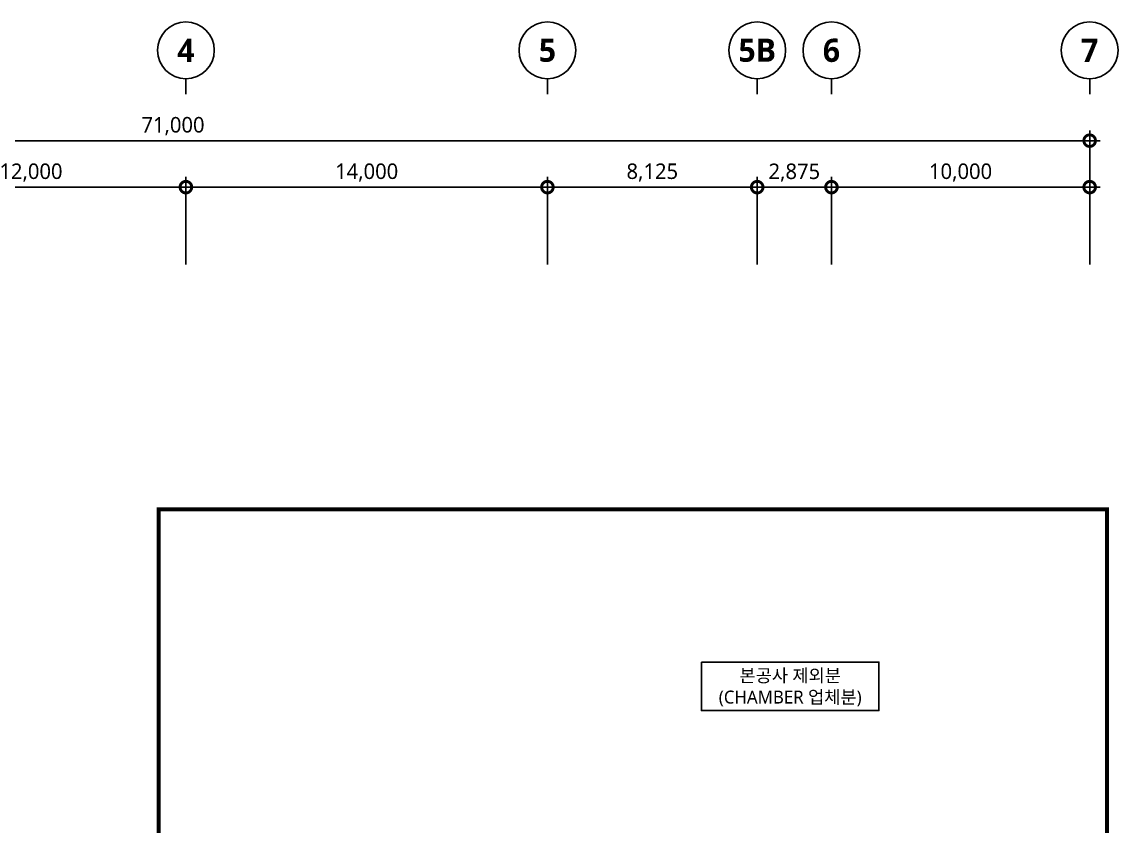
# Model space of a CAD drawing. Header units: millimetres. Extents: x 11242 to 497835, y 4200 to 105100.
# Drawn here: x 239350 to 281800, y 73950 to 105100 of the extents above; entities that cross this region are included whole.
import ezdxf
from ezdxf.enums import TextEntityAlignment as Align

# ---------------------------------------------------------------- set-up
doc = ezdxf.new("R2010")
doc.units = ezdxf.units.MM
doc.header["$LTSCALE"] = 200
doc.linetypes.add('PHANTOM', pattern=[2.5, 1.25, -0.25, 0.25, -0.25, 0.25, -0.25])
doc.layers.get('DEFPOINTS').update_dxf_attribs({"color": 137})
for name, color, linetype in [('DIM', 7, 'Continuous'), ('SECT', 2, 'Continuous'), ('SYM', 6, 'Continuous'), ('SYM-BUB', 3, 'Continuous'), ('TEXT', 3, 'Continuous')]:
    doc.layers.add(name, color=color, linetype=linetype)
doc.styles.add('$0$스타일1', font='malgun.ttf')
doc.styles.add('맑은고딕B', font='malgunbd.ttf')
doc.styles.add('스타일1', font='malgun.ttf')
doc.styles.add('스타일2', font='malgunbd.ttf')
doc.dimstyles.new('CJA', dxfattribs={"dimscale": 300, "dimtxt": 2.7, "dimasz": 1, "dimexe": 2, "dimexo": 3, "dimgap": 1, "dimtad": 1, "dimdec": 0, "dimzin": 1, "dimdsep": 46, "dimlunit": 6, "dimtxsty": '$0$스타일1', "dimblk": 'CJDOT', "dimcen": 0.09, "dimdle": 1, "dimclrd": 256, "dimclre": 256, "dimclrt": 3, "dimadec": 0, "dimazin": 0, "dimtfac": 1, "dimtdec": 0, "dimtix": 1, "dimtmove": 2, "dimatfit": 3, "dimldrblk": 'CJDOT', "dimfxl": 1, "dimtolj": 1, "dimtzin": 1, "dimarcsym": 0})

# ---------------------------------------------------------------- blocks, each defined once
blk = doc.blocks.new('_DotSmall')
at = {"color": 0, "linetype": 'ByBlock', "const_width": 0.5}
blk.add_lwpolyline([(-0.0625, 0, 1), (0.0625, 0, 1)], format="xyb", close=True, dxfattribs=at)
blk = doc.blocks.new('*D125')
at = {"layer": 'DEFPOINTS', "color": 0, "transparency": 16777216}
for p in [(280700, 100500), (209700, 95100), (280700, 95100)]:
    blk.add_point(p, dxfattribs=at)
at = {"layer": 'DIM', "color": 7, "lineweight": -2, "transparency": 16777216}
for p, q in [((209700, 95700), (209700, 100900)), ((280700, 95700), (280700, 100900)), ((209300, 100500), (281100, 100500))]:
    blk.add_line(p, q, dxfattribs=at)
at = {"layer": 'DIM', "color": 7, "lineweight": -2, "transparency": 16777216, "xscale": 900, "yscale": 900, "zscale": 900, "rotation": 180}
blk.add_blockref('_DotSmall', (209700, 100500), dxfattribs=at)
at = {"layer": 'DIM', "color": 7, "lineweight": -2, "transparency": 16777216, "xscale": 900, "yscale": 900, "zscale": 900}
blk.add_blockref('_DotSmall', (280700, 100500), dxfattribs=at)
at = {"layer": 'DIM', "color": 3, "transparency": 16777216, "insert": (245200, 101062), "char_height": 600, "attachment_point": 5, "style": '스타일1'}
blk.add_mtext('\\A1;71,000', dxfattribs=at)
blk = doc.blocks.new('CJDOT')
blk.add_line((-2, 0), (2, 0))
at = {"const_width": 0.5}
blk.add_lwpolyline([(-0.25, 0, 1), (0.25, 0, 1)], format="xyb", close=True, dxfattribs=at)
blk = doc.blocks.new('NEW_BUB')
at = {"layer": 'SYM-BUB', "color": 6}
blk.add_line((0, 3), (0, 0), dxfattribs=at)
blk.add_circle((0, 8.5), 5.5, dxfattribs=at)
at = {"layer": 'SYM-BUB', "color": 3, "style": '스타일2'}
blk.add_attdef('X', text='', height=4.5, dxfattribs=at).set_placement((0, 8.5), align=Align.MIDDLE)
blk = doc.blocks.new('*D127')
at = {"layer": 'DEFPOINTS', "color": 0, "transparency": 16777216}
for p in [(267825, 98700), (259700, 95100), (267825, 95100)]:
    blk.add_point(p, dxfattribs=at)
at = {"layer": 'DIM', "color": 7, "lineweight": -2, "transparency": 16777216}
for p, q in [((259700, 95700), (259700, 99100)), ((267825, 95700), (267825, 99100)), ((259300, 98700), (268225, 98700))]:
    blk.add_line(p, q, dxfattribs=at)
at = {"layer": 'DIM', "color": 7, "lineweight": -2, "transparency": 16777216, "xscale": 900, "yscale": 900, "zscale": 900, "rotation": 180}
blk.add_blockref('_DotSmall', (259700, 98700), dxfattribs=at)
at = {"layer": 'DIM', "color": 7, "lineweight": -2, "transparency": 16777216, "xscale": 900, "yscale": 900, "zscale": 900}
blk.add_blockref('_DotSmall', (267825, 98700), dxfattribs=at)
at = {"layer": 'DIM', "color": 3, "transparency": 16777216, "insert": (263762, 99262), "char_height": 600, "attachment_point": 5, "style": '스타일1'}
blk.add_mtext('\\A1;8,125', dxfattribs=at)
blk = doc.blocks.new('*D128')
at = {"layer": 'DEFPOINTS', "color": 0, "transparency": 16777216}
for p in [(259700, 98700), (245700, 95100), (259700, 95100)]:
    blk.add_point(p, dxfattribs=at)
at = {"layer": 'DIM', "color": 7, "lineweight": -2, "transparency": 16777216}
for p, q in [((245700, 95700), (245700, 99100)), ((259700, 95700), (259700, 99100)), ((245300, 98700), (260100, 98700))]:
    blk.add_line(p, q, dxfattribs=at)
at = {"layer": 'DIM', "color": 7, "lineweight": -2, "transparency": 16777216, "xscale": 900, "yscale": 900, "zscale": 900, "rotation": 180}
blk.add_blockref('_DotSmall', (245700, 98700), dxfattribs=at)
at = {"layer": 'DIM', "color": 7, "lineweight": -2, "transparency": 16777216, "xscale": 900, "yscale": 900, "zscale": 900}
blk.add_blockref('_DotSmall', (259700, 98700), dxfattribs=at)
at = {"layer": 'DIM', "color": 3, "transparency": 16777216, "insert": (252700, 99262), "char_height": 600, "attachment_point": 5, "style": '스타일1'}
blk.add_mtext('\\A1;14,000', dxfattribs=at)
blk = doc.blocks.new('*D129')
at = {"layer": 'DEFPOINTS', "color": 0, "transparency": 16777216}
for p in [(245700, 98700), (233700, 95100), (245700, 95100)]:
    blk.add_point(p, dxfattribs=at)
at = {"layer": 'DIM', "color": 7, "lineweight": -2, "transparency": 16777216}
for p, q in [((233700, 95700), (233700, 99100)), ((245700, 95700), (245700, 99100)), ((233300, 98700), (246100, 98700))]:
    blk.add_line(p, q, dxfattribs=at)
at = {"layer": 'DIM', "color": 7, "lineweight": -2, "transparency": 16777216, "xscale": 900, "yscale": 900, "zscale": 900, "rotation": 180}
blk.add_blockref('_DotSmall', (233700, 98700), dxfattribs=at)
at = {"layer": 'DIM', "color": 7, "lineweight": -2, "transparency": 16777216, "xscale": 900, "yscale": 900, "zscale": 900}
blk.add_blockref('_DotSmall', (245700, 98700), dxfattribs=at)
at = {"layer": 'DIM', "color": 3, "transparency": 16777216, "insert": (239700, 99262), "char_height": 600, "attachment_point": 5, "style": '스타일1'}
blk.add_mtext('\\A1;12,000', dxfattribs=at)
blk = doc.blocks.new('*D120')
at = {"layer": 'DEFPOINTS', "color": 0, "transparency": 16777216}
for p in [(267825, 98700), (267825, 95100), (270700, 95100)]:
    blk.add_point(p, dxfattribs=at)
at = {"layer": 'DIM', "color": 7, "lineweight": -2, "transparency": 16777216}
for p, q in [((267825, 95700), (267825, 99100)), ((270700, 95700), (270700, 99100)), ((271100, 98700), (267425, 98700))]:
    blk.add_line(p, q, dxfattribs=at)
at = {"layer": 'DIM', "color": 7, "lineweight": -2, "transparency": 16777216, "xscale": 900, "yscale": 900, "zscale": 900, "rotation": 180}
blk.add_blockref('_DotSmall', (267825, 98700), dxfattribs=at)
at = {"layer": 'DIM', "color": 7, "lineweight": -2, "transparency": 16777216, "xscale": 900, "yscale": 900, "zscale": 900}
blk.add_blockref('_DotSmall', (270700, 98700), dxfattribs=at)
at = {"layer": 'DIM', "color": 3, "transparency": 16777216, "insert": (269262, 99260), "char_height": 600, "attachment_point": 5, "style": '스타일1'}
blk.add_mtext('\\A1;2,875', dxfattribs=at)
blk = doc.blocks.new('*D122')
at = {"layer": 'DEFPOINTS', "color": 0, "transparency": 16777216}
for p in [(280700, 98700), (270700, 95100), (280700, 95100)]:
    blk.add_point(p, dxfattribs=at)
at = {"layer": 'DIM', "color": 7, "lineweight": -2, "transparency": 16777216}
for p, q in [((270700, 95700), (270700, 99100)), ((280700, 95700), (280700, 99100)), ((270300, 98700), (281100, 98700))]:
    blk.add_line(p, q, dxfattribs=at)
at = {"layer": 'DIM', "color": 7, "lineweight": -2, "transparency": 16777216, "xscale": 900, "yscale": 900, "zscale": 900, "rotation": 180}
blk.add_blockref('_DotSmall', (270700, 98700), dxfattribs=at)
at = {"layer": 'DIM', "color": 7, "lineweight": -2, "transparency": 16777216, "xscale": 900, "yscale": 900, "zscale": 900}
blk.add_blockref('_DotSmall', (280700, 98700), dxfattribs=at)
at = {"layer": 'DIM', "color": 3, "transparency": 16777216, "insert": (275700, 99262), "char_height": 600, "attachment_point": 5, "style": '스타일1'}
blk.add_mtext('\\A1;10,000', dxfattribs=at)

msp = doc.modelspace()

# ---------------------------------------------------------------- linework, layer by layer
at = {"layer": 'SECT', "linetype": 'PHANTOM'}
msp.add_lwpolyline([(281368.8, 73418.5, 150, 150, 0), (259212.6, 73418.5, 150, 150, 0), (259212.6, 72618.9, 150, 150, 0), (244643.8, 72618.9, 150, 150, 0), (244643.8, 86218.9, 150, 150, 0), (281368.8, 86218.9, 150, 150, 0)], format="xyseb", close=True, dxfattribs=at)
at = {"layer": 'SYM', "color": 6}
msp.add_lwpolyline([(265667.2, 80300.3), (272539.7, 80300.3), (272539.7, 78426.6), (265667.2, 78426.6)], close=True, dxfattribs=at)

# ---------------------------------------------------------------- block references
at = {"layer": 'SYM-BUB'}
ref = msp.add_blockref('NEW_BUB', (245700, 102300), dxfattribs=dict(at, xscale=200.0000000000001, yscale=200.0000000000001, zscale=200.0000000000001))
ref.add_attrib('X', '4', dxfattribs={"color": 3, "height": 900, "style": '맑은고딕B'}).set_placement((245700, 104000), align=Align.MIDDLE)
ref = msp.add_blockref('NEW_BUB', (259700, 102300), dxfattribs=dict(at, xscale=200.0000000000001, yscale=200.0000000000001, zscale=200.0000000000001))
ref.add_attrib('X', '5', dxfattribs={"color": 3, "height": 900, "style": '맑은고딕B'}).set_placement((259700, 104000), align=Align.MIDDLE)
ref = msp.add_blockref('NEW_BUB', (267825, 102300), dxfattribs=dict(at, xscale=200.0000000000001, yscale=200.0000000000001, zscale=200.0000000000001))
ref.add_attrib('X', '5B', dxfattribs={"color": 3, "height": 900, "style": '맑은고딕B'}).set_placement((267825, 104000), align=Align.MIDDLE)
ref = msp.add_blockref('NEW_BUB', (270700, 102300), dxfattribs=dict(at, xscale=200.0000000000001, yscale=200.0000000000001, zscale=200.0000000000001))
ref.add_attrib('X', '6', dxfattribs={"color": 3, "height": 900, "style": '맑은고딕B'}).set_placement((270700, 104000), align=Align.MIDDLE)
ref = msp.add_blockref('NEW_BUB', (280700, 102300), dxfattribs=dict(at, xscale=200.0000000000001, yscale=200.0000000000001, zscale=200.0000000000001))
ref.add_attrib('X', '7', dxfattribs={"color": 3, "height": 900, "style": '맑은고딕B'}).set_placement((280700, 104000), align=Align.MIDDLE)

# ---------------------------------------------------------------- texts
at = {"layer": 'TEXT', "style": '스타일1'}
for s, p in [('본공사 제외분', (269103.5, 79779.6)), ('(CHAMBER 업체분)', (269103.5, 78947.6))]:
    msp.add_text(s, height=500, dxfattribs=at).set_placement(p, align=Align.MIDDLE_CENTER)

# ---------------------------------------------------------------- dimensions: what is measured, and where the dimension line sits
at = {"layer": 'DIM'}
dim = msp.add_linear_dim(base=(280700, 100500), p1=(209700, 95100), p2=(280700, 95100), angle=180, dimstyle='CJA', override={"dimscale": 200, "dimtxt": 3, "dimasz": 4.5, "dimtxsty": '스타일1', "dimblk1": 'DotSmall', "dimblk2": 'DotSmall', "dimsah": 1, "dimdle": 2, "dimclrd": 7, "dimclre": 7}, dxfattribs=at)
dim.commit()
dim.dimension.update_dxf_attribs({"geometry": '*D125', "text_midpoint": (245200, 101062), "dimtype": 160})
for base, p1, p2, picture, middle in [((245700, 98700), (233700, 95100), (245700, 95100), '*D129', (239700, 99262)), ((259700, 98700), (245700, 95100), (259700, 95100), '*D128', (252700, 99262)), ((267825, 98700), (259700, 95100), (267825, 95100), '*D127', (263762.5, 99262)), ((280700, 98700), (270700, 95100), (280700, 95100), '*D122', (275700, 99262))]:
    dim = msp.add_linear_dim(base=base, p1=p1, p2=p2, dimstyle='CJA', override={"dimscale": 200, "dimtxt": 3, "dimasz": 4.5, "dimtxsty": '스타일1', "dimblk1": 'DotSmall', "dimblk2": 'DotSmall', "dimsah": 1, "dimdle": 2, "dimclrd": 7, "dimclre": 7}, dxfattribs=at)
    dim.commit()
    dim.dimension.update_dxf_attribs({"geometry": picture, "text_midpoint": middle})
dim = msp.add_linear_dim(base=(267825, 98700), p1=(270700, 95100), p2=(267825, 95100), angle=180, dimstyle='CJA', override={"dimscale": 200, "dimtxt": 3, "dimasz": 4.5, "dimtxsty": '스타일1', "dimblk1": 'DotSmall', "dimblk2": 'DotSmall', "dimsah": 1, "dimdle": 2, "dimclrd": 7, "dimclre": 7}, dxfattribs=at)
dim.commit()
dim.dimension.update_dxf_attribs({"geometry": '*D120', "text_midpoint": (269262.5, 99260.3)})

doc.saveas('drawing.dxf')
